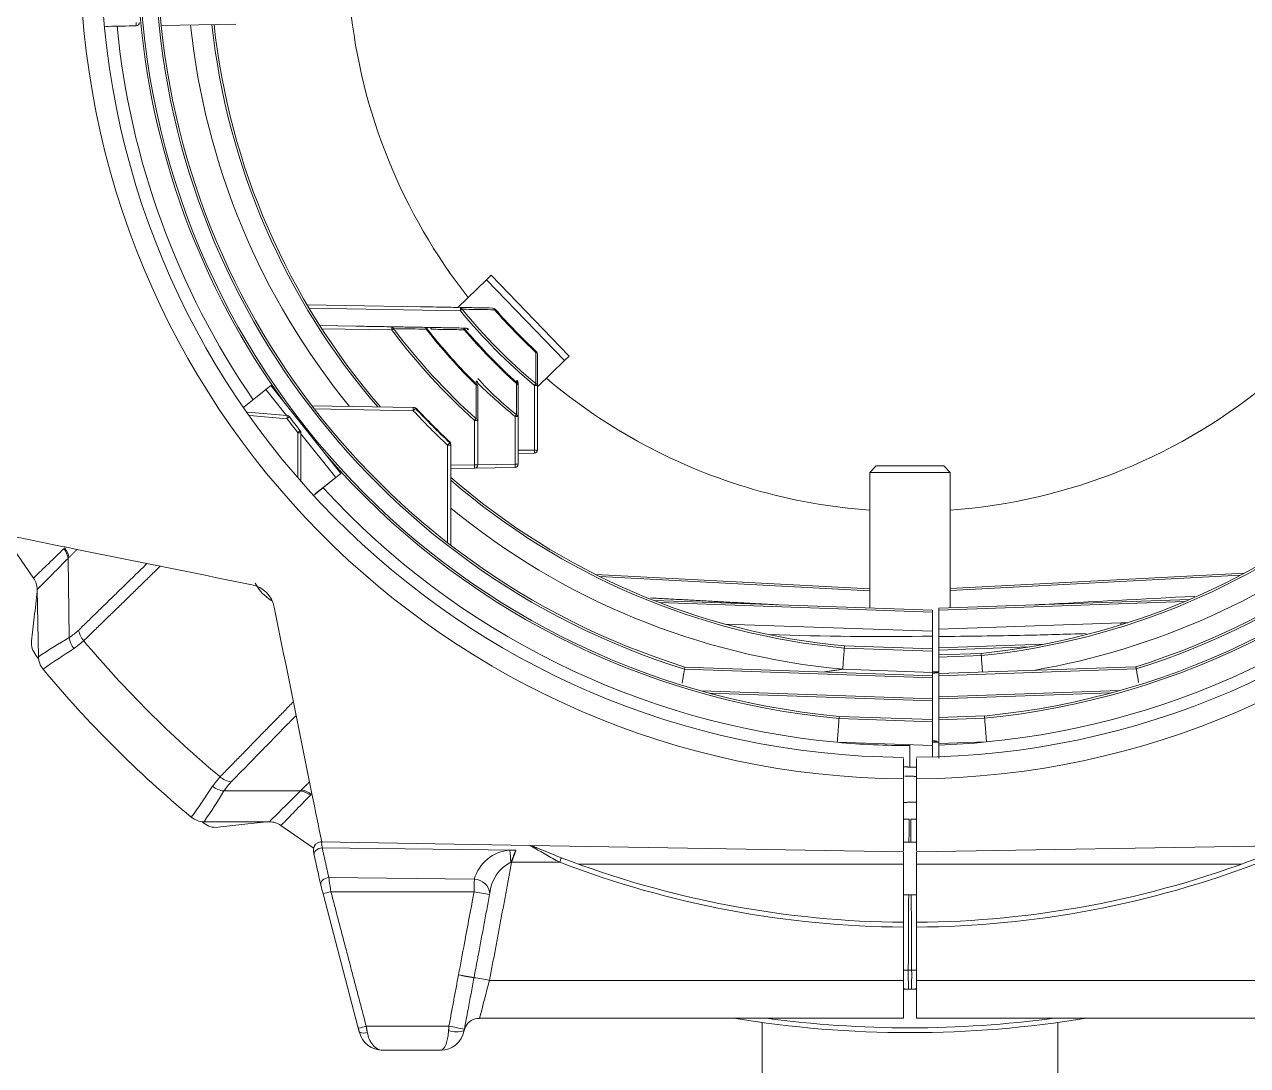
# Model space of a CAD drawing. Extents: x 8 to 113, y 2 to 87.
# Drawn here: x 46.251 to 50.06, y 33.341 to 36.583 of the extents above; entities that cross this region are included whole.
import ezdxf

# ---------------------------------------------------------------- set-up
doc = ezdxf.new("R2010")
doc.units = 0
doc.header["$MEASUREMENT"] = 0
doc.layers.add('OBJECT', color=7, linetype='CONTINUOUS')

msp = doc.modelspace()

# ---------------------------------------------------------------- linework, layer by layer
at = {"layer": 'OBJECT', "linetype": 'Continuous', "lineweight": 15}
for p, q in [((46.5985, 36.5792), (46.5033, 36.5775)), ((46.9084, 36.5841), (46.677, 36.5801)), ((47.6006, 35.7021), (47.6898, 35.7882)), ((47.6898, 35.7882), (47.7042, 35.8021)), ((47.9329, 35.5364), (47.6898, 35.7882)), ((47.7042, 35.8021), (47.9473, 35.5503)), ((47.608, 35.702), (47.1308, 35.7103)), ((47.1368, 35.7002), (47.608, 35.692)), ((47.4835, 35.7041), (47.5036, 35.7038)), ((47.5399, 35.7032), (47.5036, 35.7038)), ((47.7168, 35.6968), (47.7145, 35.6948)), ((47.3946, 35.6418), (47.1705, 35.6457)), ((47.177, 35.6356), (47.3946, 35.6318)), ((47.5015, 35.6344), (47.5038, 35.6362)), ((47.6201, 35.6325), (47.6223, 35.6344)), ((47.8451, 35.5641), (47.8431, 35.562)), ((47.9473, 35.5503), (47.9329, 35.5364)), ((47.8483, 35.4547), (47.9329, 35.5364)), ((47.7831, 35.4648), (47.785, 35.467)), ((46.9333, 35.3913), (47.0022, 35.4461)), ((46.9395, 35.3963), (47.0022, 35.4461)), ((47.0022, 35.4461), (47.0178, 35.4585)), ((47.0663, 35.3655), (47.0022, 35.4461)), ((47.0178, 35.4585), (47.2357, 35.1846)), ((47.8385, 35.4594), (47.8385, 35.2579)), ((47.8483, 35.4594), (47.8385, 35.4594)), ((47.8483, 35.2579), (47.8483, 35.4594)), ((47.4615, 35.3904), (47.1458, 35.3959)), ((47.1535, 35.3859), (47.4615, 35.3805)), ((47.4643, 35.3903), (47.4616, 35.3904)), ((46.9446, 35.3761), (47.0689, 35.3652)), ((47.0682, 35.3554), (46.9526, 35.3655)), ((47.6522, 35.3503), (47.6522, 35.2116)), ((47.6522, 35.3503), (47.662, 35.3503)), ((47.662, 35.2116), (47.662, 35.3503)), ((47.7785, 35.3624), (47.7785, 35.2138)), ((47.7883, 35.3624), (47.7785, 35.3624)), ((47.7883, 35.2138), (47.7883, 35.3624)), ((47.8483, 35.3684), (47.8483, 35.3852)), ((47.8483, 35.3684), (47.8483, 35.3484)), ((47.1018, 35.172), (47.1018, 35.3118)), ((47.1117, 35.3117), (47.1117, 35.1608)), ((47.22, 35.1721), (47.1117, 35.3084)), ((47.5684, 35.2734), (47.5684, 34.9693)), ((47.5783, 35.2733), (47.5783, 35.276)), ((47.5783, 34.9616), (47.5783, 35.2732)), ((47.8385, 35.2579), (47.7883, 35.2571)), ((47.7883, 35.2471), (47.8385, 35.248)), ((47.8385, 35.2579), (47.8483, 35.2579)), ((47.6522, 35.2116), (47.5783, 35.2103)), ((47.5783, 35.2003), (47.6522, 35.2016)), ((47.6522, 35.2116), (47.662, 35.2116)), ((47.6522, 35.2016), (47.7785, 35.2038)), ((47.7785, 35.2138), (47.662, 35.2117)), ((47.7883, 35.2138), (47.7785, 35.2138)), ((48.9033, 35.2083), (48.8833, 35.1883)), ((48.9033, 35.2083), (49.1133, 35.2083)), ((49.1333, 35.1883), (49.1133, 35.2083)), ((47.1505, 35.1168), (47.22, 35.1721)), ((47.1574, 35.1223), (47.22, 35.1721)), ((47.2357, 35.1846), (47.22, 35.1721)), ((48.8833, 35.1883), (48.8833, 34.7657)), ((49.1333, 35.1883), (48.8833, 35.1883)), ((49.1333, 34.7664), (49.1333, 35.1883)), ((46.1887, 34.9909), (46.2788, 34.8588)), ((46.3903, 34.6741), (46.3864, 34.9205)), ((48.8833, 34.8256), (48.0295, 34.8703)), ((48.0427, 34.8638), (48.8833, 34.8197)), ((50.0498, 34.8747), (49.1333, 34.8266)), ((50.0375, 34.8681), (49.1333, 34.8208)), ((46.2941, 34.6139), (46.2904, 34.8237)), ((49.0783, 34.7589), (48.2112, 34.7892)), ((48.2278, 34.7827), (49.0783, 34.753)), ((49.8792, 34.7925), (49.0983, 34.7652)), ((49.8641, 34.7861), (49.0983, 34.7593)), ((49.0783, 34.753), (49.0783, 34.7589)), ((49.0783, 34.6932), (49.0783, 34.753)), ((49.0983, 34.7593), (49.0983, 34.6995)), ((48.432, 34.7158), (49.0783, 34.6932)), ((49.0983, 34.6995), (49.6658, 34.7193)), ((49.6658, 34.7193), (49.6863, 34.72)), ((49.0783, 34.6785), (49.0783, 34.6382)), ((49.0983, 34.677), (49.0983, 34.6415)), ((48.8038, 34.6412), (49.0783, 34.6316)), ((49.0783, 34.6382), (48.8043, 34.6478)), ((49.0783, 34.6316), (49.0783, 34.6382)), ((49.0783, 34.5653), (49.0783, 34.6316)), ((49.4248, 34.6529), (49.0983, 34.6415)), ((49.3799, 34.6448), (49.0983, 34.6349)), ((49.0983, 34.6349), (49.0983, 34.6198)), ((49.2298, 34.6244), (49.0983, 34.6198)), ((46.2945, 34.608), (46.2857, 34.6188)), ((49.2303, 34.6178), (49.0983, 34.6132)), ((49.0983, 34.6132), (49.0983, 34.5614)), ((48.3062, 34.5755), (49.0783, 34.5485)), ((49.0783, 34.5551), (48.3074, 34.582)), ((48.7988, 34.575), (49.0783, 34.5653)), ((49.0983, 34.567), (49.0783, 34.567)), ((49.0783, 34.5551), (49.0783, 34.5653)), ((49.0783, 34.5485), (49.0783, 34.5551)), ((49.0783, 34.4829), (49.0783, 34.5485)), ((49.7118, 34.5828), (49.0983, 34.5614)), ((49.7129, 34.5763), (49.0983, 34.5548)), ((49.0983, 34.5548), (49.0983, 34.4892)), ((49.0783, 34.4829), (48.3579, 34.508)), ((48.3853, 34.5005), (49.0783, 34.4763)), ((49.0783, 34.4763), (49.0783, 34.4829)), ((49.0783, 34.4182), (49.0783, 34.4763)), ((49.6616, 34.5088), (49.0983, 34.4892)), ((49.6344, 34.5013), (49.0983, 34.4826)), ((49.0983, 34.4826), (49.0983, 34.4245)), ((48.7874, 34.4218), (49.0783, 34.4116)), ((49.0783, 34.4182), (48.7879, 34.4284)), ((49.0783, 34.4116), (49.0783, 34.4182)), ((49.0783, 34.3372), (49.0783, 34.4116)), ((49.2404, 34.4295), (49.0983, 34.4245)), ((49.2409, 34.4229), (49.0983, 34.4179)), ((49.0983, 34.4179), (49.0983, 34.3435)), ((48.7819, 34.3476), (49.0783, 34.3372)), ((49.0083, 34.2704), (49.0083, 34.3372)), ((49.0983, 34.3482), (49.0783, 34.3482)), ((49.0783, 34.3479), (49.0983, 34.3482)), ((49.0783, 34.3038), (49.0783, 34.3372)), ((49.2465, 34.3487), (49.0983, 34.3435)), ((49.0983, 34.3435), (49.0983, 34.3389)), ((49.0283, 34.2698), (49.0083, 34.2705)), ((46.8717, 34.196), (47.1099, 34.196)), ((46.8089, 34.0956), (46.8029, 34.1005)), ((46.8098, 34.1001), (47.0132, 34.1)), ((49.0055, 34.1083), (48.988, 34.1083)), ((49.0287, 34.1083), (49.0111, 34.1083)), ((47.0494, 34.0884), (47.15, 34.0189)), ((47.825, 34.0264), (47.1759, 34.0377)), ((47.1776, 34.0192), (47.7811, 34.0118)), ((48.9883, 34.0061), (47.825, 34.0264)), ((49.0283, 34.0362), (48.9883, 34.0362)), ((50.1917, 34.0264), (49.0283, 34.0061)), ((48.9883, 34.0061), (48.9883, 33.9679)), ((49.0283, 34.0061), (49.0283, 33.9679)), ((47.7678, 33.9738), (47.7651, 33.9743)), ((47.9174, 33.9738), (47.7678, 33.9738)), ((48.9883, 33.9679), (47.9767, 33.9679)), ((48.9883, 33.787), (48.9883, 33.9679)), ((49.0283, 33.787), (49.0283, 33.9679)), ((49.0283, 33.9679), (50.04, 33.9679)), ((47.1984, 33.9265), (47.6515, 33.9209)), ((47.1804, 33.8759), (47.2892, 33.4612)), ((47.1804, 33.8759), (47.1804, 33.8759)), ((47.6509, 33.8822), (47.205, 33.8822)), ((48.9883, 33.8722), (49.0283, 33.8722)), ((48.9883, 33.7718), (48.9883, 33.6061)), ((49.0283, 33.7718), (49.0283, 33.6061)), ((49.0031, 33.6373), (49.0135, 33.6373)), ((47.6504, 33.6134), (47.6506, 33.6145)), ((47.6507, 33.6144), (47.6522, 33.6228)), ((47.6989, 33.6061), (48.9883, 33.6061)), ((48.9883, 33.6061), (48.9883, 33.4882)), ((49.0283, 33.6061), (49.0283, 33.4882)), ((50.3177, 33.6061), (49.0283, 33.6061)), ((49.0038, 33.5783), (48.9883, 33.5783)), ((49.0128, 33.5783), (49.0038, 33.5783)), ((49.0283, 33.5783), (49.0128, 33.5783)), ((48.9883, 33.4882), (47.6683, 33.4882)), ((49.0283, 33.4882), (50.3484, 33.4882)), ((47.3149, 33.4632), (47.5724, 33.4632)), ((48.5483, 33.4747), (48.5483, 33.2932)), ((49.4683, 33.2932), (49.4683, 33.4747)), ((47.546, 33.3882), (47.3664, 33.3882))]:
    msp.add_line(p, q, dxfattribs=at)
at = {"layer": 'OBJECT', "linetype": 'Continuous', "lineweight": 15, "flags": 128}
for points in [[(47.4643, 35.3899), (47.4643, 35.3901), (47.4643, 35.3903)], [(47.1095, 35.3179), (47.1094, 35.3178), (47.1089, 35.3175), (47.1082, 35.3169), (47.1072, 35.3162), (47.1061, 35.3152), (47.1047, 35.3142), (47.1033, 35.313), (47.1018, 35.3118)], [(47.5783, 35.276), (47.5781, 35.276), (47.5779, 35.276)], [(47.176, 34.0373), (47.1724, 34.0375), (47.1638, 34.0348), (47.1573, 34.03), (47.1534, 34.0247), (47.1513, 34.0195), (47.1504, 34.015), (47.1503, 34.0118), (47.1504, 34.0097), (47.1506, 34.0073), (47.152, 34), (47.1529, 33.9957)], [(47.1776, 34.0192), (47.1721, 34.0183), (47.1669, 34.0164), (47.1622, 34.0139), (47.1582, 34.0107), (47.1552, 34.0071), (47.1532, 34.0032), (47.1525, 33.9992), (47.153, 33.9954)], [(47.1984, 33.9265), (47.1929, 33.9254), (47.1877, 33.9236), (47.183, 33.921), (47.179, 33.9179), (47.176, 33.9142), (47.174, 33.9103), (47.1733, 33.9063), (47.1738, 33.9025)], [(49.0031, 33.6373), (48.9933, 33.6373), (48.9877, 33.6374)], [(49.0135, 33.6373), (49.0233, 33.6373), (49.029, 33.6374)], [(49.0038, 33.5783), (48.9925, 33.5795), (48.9883, 33.5805)], [(49.0128, 33.5783), (49.0242, 33.5795), (49.0283, 33.5805)], [(47.6203, 33.4525), (47.6216, 33.4562), (47.6237, 33.4607)]]:
    msp.add_lwpolyline(points, dxfattribs=at)
at = {"layer": 'OBJECT', "linetype": 'Continuous', "lineweight": 15}
for centre, radius, start, end in [((49.0083, 36.8182), 2.5846, 90, 269.5566), ((49.0083, 36.8182), 2.5846, 270.4447, 90), ((49.0068, 36.8194), 2.5189, 89.9644, 269.584), ((49.0099, 36.8196), 2.5186, 270.4142, 90.0363), ((49.0083, 36.8182), 2.4, 95.268, 264.7301), ((49.0083, 36.8182), 2.4, 275.5505, 84.4497), ((49.0083, 36.8182), 2.3501, 107.383, 252.617), ((49.0083, 36.8182), 2.3435, 107.4039, 252.5879), ((49.0083, 36.8182), 2.3435, 287.4679, 72.5238), ((49.0083, 36.8182), 2.3501, 287.447, 72.553), ((49.0083, 36.8182), 1.752, 185.7327, 218.2673), ((49.0083, 36.8182), 2.4066, 184.2378, 215.9717), ((49.0083, 36.8182), 2.481, 185.5606, 214.4552), ((46.4552, 36.5842), 0.1434, 358.0016, 1.9984), ((46.5983, 36.5892), 0.01, 271, 0), ((49.0083, 36.8182), 2.253, 186.0268, 219.2143), ((49.0083, 36.8182), 2.1866, 186.1799, 220.7017), ((49.0083, 36.8182), 2.18, 186.2004, 220.811), ((47.4647, 35.697), 0.1434, 358.0016, 1.9984), ((47.6068, 35.6955), 0.00663, 8.2066, 79.3618), ((47.1819, 36.2105), 0.6711, 309.4128, 310.005), ((48.9774, 36.8184), 1.7731, 219.4408, 230.0375), ((48.9772, 36.8184), 1.7661, 219.4434, 230.0405), ((47.7092, 35.6902), 0.01, 40.9675, 89), ((47.7082, 35.6939), 0.00645, 8.6614, 79.1862), ((49.0083, 36.8182), 1.7134, 220.9675, 227.1538), ((49.0083, 36.8182), 1.7105, 220.9675, 227.1538), ((47.2513, 35.6368), 0.1434, 358.0016, 1.9984), ((47.3933, 35.6351), 0.00682, 7.5819, 79.5115), ((46.9686, 36.1992), 0.7095, 306.8949, 307.4546), ((48.9738, 36.8184), 1.9753, 216.9211, 228.0078), ((48.9736, 36.8184), 1.9683, 216.9233, 228.0104), ((47.496, 35.63), 0.01, 38.1558, 89), ((47.4949, 35.6335), 0.00668, 8.0534, 79.406), ((49.0083, 36.8182), 1.9162, 218.1558, 225.1548), ((49.0083, 36.8182), 1.9133, 218.1558, 225.2469), ((47.5115, 35.6332), 0.00665, 8.1282, 79.3852), ((47.6147, 35.6279), 0.01, 40.5006, 89), ((47.6137, 35.6316), 0.00649, 8.5706, 79.228), ((49.0083, 36.8182), 1.8257, 220.5006, 227.8456), ((49.0083, 36.8182), 1.8227, 220.5006, 227.8456), ((47.6261, 35.6277), 0.01, 40.0928, 89), ((47.625, 35.6314), 0.00647, 8.6171, 79.2071), ((47.653, 35.6076), 0.0329, 125.9829, 131.094), ((47.842, 35.5557), 0.00637, 9.8986, 80.1794), ((47.8383, 35.5568), 0.01, 0, 47.1538), ((47.6786, 35.4496), 0.0303, 129.7669, 135.3025), ((47.656, 35.4649), 0.00618, 10.1538, 79.8463), ((47.652, 35.4659), 0.01, 0, 44.2177), ((48.4115, 36.1576), 1.0094, 222.093, 231.4803), ((47.8046, 35.4533), 0.029, 132.285, 138.0862), ((47.782, 35.4663), 0.00642, 9.8468, 80.2729), ((47.782, 35.4584), 0.00643, 9.8311, 80.3035), ((47.7783, 35.4595), 0.01, 0, 47.8456), ((47.7783, 35.4674), 0.01, 0, 46.9491), ((47.4118, 35.8174), 0.5569, 320.002, 320.7178), ((47.8419, 35.4583), 0.00655, 9.7077, 80.5884), ((49.0083, 36.8182), 1.752, 229.7327, 241.8012), ((49.0083, 36.8182), 1.752, 274.0914, 310.2673), ((47.2592, 35.3865), 0.2023, 358.3067, 1.1037), ((47.4613, 35.3804), 0.01, 42.9061, 89), ((50.2616, 32.3714), 4.1104, 132.803, 132.94), ((47.4641, 35.3803), 0.01, 42.9584, 89), ((49.0083, 36.8182), 2.102, 222.9061, 227.0141), ((47.8426, 34.9857), 0.5467, 132.7543, 132.9639), ((49.0083, 36.8182), 2.1, 222.9584, 226.9635), ((46.8748, 35.3748), 0.1944, 354.2778, 357.1904), ((50.3222, 31.0438), 5.4017, 126.9377, 127.0419), ((49.0085, 36.8183), 2.43, 217.0162, 218.3127), ((47.0681, 35.3553), 0.01, 37.0162, 85), ((49.0083, 36.8182), 2.42, 217.0162, 218.3127), ((49.0084, 36.8183), 2.112, 222.9061, 227.0141), ((47.2257, 35.7347), 0.5742, 317.9737, 318.6676), ((47.6558, 35.3492), 0.00638, 9.8875, 80.1986), ((47.3518, 35.7136), 0.5526, 320.5425, 321.264), ((47.7818, 35.3613), 0.0066, 9.6665, 80.7052), ((47.1042, 35.0859), 0.226, 88.1183, 90.6196), ((47.1017, 35.3117), 0.01, 0, 38.3127), ((44.8526, 37.808), 3.7149, 316.9767, 317.1282), ((47.5709, 35.0736), 0.1998, 87.8697, 90.7022), ((47.2139, 35.6179), 0.4924, 316.9574, 317.1902), ((47.5683, 35.276), 0.01, 0, 46.9635), ((47.5683, 35.2732), 0.01, 0, 47.0141), ((49.0083, 36.8182), 1.752, 241.8012, 265.9086), ((49.0083, 36.8182), 2.4066, 221.0283, 264.7339), ((47.6952, 35.2529), 0.1434, 358.0016, 1.9984), ((47.8383, 35.2579), 0.01, 271, 0), ((49.0083, 36.8182), 2.4066, 275.5458, 318.9717), ((47.5089, 35.2066), 0.1434, 358.0016, 1.9984), ((47.652, 35.2116), 0.01, 271, 0), ((47.6352, 35.2088), 0.1434, 358.0016, 1.9984), ((47.7783, 35.2138), 0.01, 271, 0), ((49.0083, 36.8182), 2.1866, 229.1569, 264.6328), ((49.0083, 36.8182), 2.18, 229.0098, 264.6282), ((49.0083, 36.8182), 2.481, 222.5448, 264.7647), ((49.0083, 36.8182), 2.205, 275.7651, 310.3698), ((49.0083, 36.8182), 2.2116, 275.7613, 310.2855), ((49.0083, 36.8182), 2.481, 275.5094, 317.4552), ((49.0083, 36.8182), 2.253, 230.601, 264.665), ((49.0083, 36.8182), 2.2792, 279.7157, 308.8589), ((95.8795, -16.0711), 71.0921, 134.136337, 134.242471), ((46.3201, 34.9095), 0.0672, 9.4072, 37.7014), ((46.3232, 34.9119), 0.067, 9.7987, 38.1068), ((22.7687, 58.2374), 33.1885, 315.13185, 315.36707), ((46.2284, 34.8226), 0.062, 1, 35.6734), ((46.9406, 34.7505), 0.0896, 11.3992, 78.6008), ((47.0912, 34.9062), 0.1373, 207.2944, 239.189), ((49.6932, 34.7144), 0.0279, 169.8523, 182.112), ((47.2334, 33.2202), 1.6807, 120.109, 123.9797), ((46.458, 34.6817), 0.0681, 186.3911, 218.4386), ((46.4861, 34.7085), 0.0677, 189.6691, 221.4017), ((49.0083, 36.8182), 3.3559, 219.9409, 230.1947), ((48.9089, 43.5003), 8.8234, 267.80127, 271.10015), ((47.5468, 32.8183), 2.1496, 122.0953, 125.177), ((46.3561, 34.615), 0.062, 181, 219.7171), ((49.0083, 36.8182), 3.51, 219.7171, 230.3849), ((49.0083, 36.8182), 2.481, 264.7647, 270), ((49.0083, 36.8182), 2.481, 272.0789, 275.5094), ((44.8837, 35.4753), 2.3262, 324.1929, 327.0635), ((46.8783, 34.2636), 0.0679, 231.4712, 264.394), ((46.9045, 34.2908), 0.0675, 228.6607, 261.2958), ((45.2171, 35.1959), 1.9333, 325.4699, 328.8555), ((71.7255, 9.2966), 35.0129, 134.67167, 134.8946), ((47.1001, 34.1297), 0.067, 52.2785, 81.5696), ((47.1026, 34.1329), 0.0668, 51.8725, 81.1778), ((46.8098, 34.1621), 0.062, 230.3849, 269.981), ((47.0132, 34.038), 0.062, 54.3364, 89.981), ((48.6242, 35.905), 2.0405, 247.1065, 247.4876), ((47.7694, 33.8892), 0.1221, 93.3075, 164.9605), ((47.2223, 33.9528), 0.5432, 2.269, 6.154), ((45.3582, 35.0237), 2.6257, 336.4424, 337.3313), ((46.625, 34.395), 1.2179, 339.7684, 341.6611), ((47.7612, 34.0379), 0.1689, 337.717, 342.8605), ((49.0083, 36.8182), 3.0313, 249.0101, 269.622), ((49.0083, 36.8182), 3.0313, 270.378, 290.9899), ((47.8212, 33.8661), 0.1219, 117.4092, 175.2241), ((49.0086, 36.818), 3.0462, 249.0101, 269.6189), ((49.0081, 36.818), 3.0462, 270.3811, 290.9899), ((48.0309, 34.1018), 0.88, 193.0929, 194.8768), ((49.5191, 34.251), 2.3433, 187.9605, 189.0543), ((56.2181, 33.7496), 8.5682, 178.85489, 179.11341), ((47.6513, 33.8723), 0.0486, 4.7307, 89.7304), ((46.8398, 35.248), 1.4137, 283.9401, 284.9705), ((46.8975, 29.8145), 4.1369, 78.8275, 79.5076), ((47.8263, 33.8496), 0.1294, 168.085, 169.5742), ((50.2464, 33.6227), 1.2434, 179.3287, 182.0458), ((47.7702, 33.6227), 1.2434, 357.9542, 0.6713), ((46.9256, 29.9388), 3.7457, 78.8418, 79.5935), ((46.9255, 29.9383), 3.7469, 78.8418, 79.5932), ((47.5289, 32.764), 0.8591, 78.5863, 81.8538), ((52.0067, 32.4228), 4.4674, 164.6397, 166.2023), ((47.6649, 33.4425), 0.0451, 86.1348, 156.0783), ((49.0083, 36.8182), 3.375, 260.6332, 279.3668), ((49.0083, 36.8182), 3.36, 262.3378, 277.6622), ((46.946, 34.8446), 1.4298, 283.9344, 284.9531), ((47.3663, 33.4634), 0.0752, 194.8017, 270.0176), ((47.306, 33.4699), 0.0285, 244.4325, 295.5675), ((47.546, 33.4633), 0.075, 269.9901, 349.3802), ((47.5956, 33.5182), 0.0729, 250.6577, 289.3423), ((46.8879, 29.7382), 3.7874, 78.8447, 79.5881)]:
    msp.add_arc(centre, radius, start, end, dxfattribs=at)
msp.add_ellipse((48.9756, 36.8182), major_axis=(1.885, 0), ratio=0.999848, start_param=3.937852, end_param=4.024276, dxfattribs=at)
for points, knots in [([(46.5985, 36.5792), (46.5694, 36.5787), (46.5376, 36.5781), (46.5059, 36.5775), (46.5033, 36.5775)], [0, 0, 0, 0, 0.917549, 1, 1, 1, 1]), ([(47.6006, 35.7021), (47.5818, 35.7024), (47.5493, 35.703), (47.5169, 35.7036), (47.5033, 35.7038)], [0, 0, 0, 0, 0.581342, 1, 1, 1, 1]), ([(47.7094, 35.7002), (47.6945, 35.7005), (47.6605, 35.7011), (47.6269, 35.7016), (47.608, 35.702)], [0, 0, 0, 0, 0.438447, 1, 1, 1, 1]), ([(47.6133, 35.6964), (47.6322, 35.6961), (47.6658, 35.6956), (47.6997, 35.6951), (47.7145, 35.6948)], [0, 0, 0, 0, 0.561573, 1, 1, 1, 1]), ([(47.4129, 35.6415), (47.3906, 35.6419), (47.3483, 35.6426), (47.306, 35.6433), (47.2859, 35.6437)], [0, 0, 0, 0, 0.526327, 1, 1, 1, 1]), ([(47.4962, 35.64), (47.481, 35.6403), (47.447, 35.6409), (47.4132, 35.6415), (47.3946, 35.6418)], [0, 0, 0, 0, 0.446464, 1, 1, 1, 1]), ([(47.4001, 35.636), (47.4187, 35.6357), (47.4524, 35.6352), (47.4864, 35.6346), (47.5015, 35.6344)], [0, 0, 0, 0, 0.553551, 1, 1, 1, 1]), ([(47.6149, 35.6379), (47.5996, 35.6382), (47.5654, 35.6388), (47.5315, 35.6394), (47.5127, 35.6397)], [0, 0, 0, 0, 0.445778, 1, 1, 1, 1]), ([(47.5181, 35.6341), (47.5368, 35.6338), (47.5707, 35.6333), (47.6049, 35.6328), (47.6201, 35.6325)], [0, 0, 0, 0, 0.554241, 1, 1, 1, 1]), ([(47.8431, 35.562), (47.8431, 35.5478), (47.843, 35.5153), (47.843, 35.483), (47.8429, 35.4647)], [0, 0, 0, 0, 0.433907, 1, 1, 1, 1]), ([(47.8483, 35.4594), (47.8483, 35.4777), (47.8483, 35.51), (47.8483, 35.5426), (47.8483, 35.5568)], [0, 0, 0, 0, 0.566072, 1, 1, 1, 1]), ([(47.7831, 35.4648), (47.7831, 35.4561), (47.783, 35.4237), (47.7829, 35.3914), (47.7829, 35.3678)], [0, 0, 0, 0, 0.266489, 1, 1, 1, 1]), ([(47.657, 35.4596), (47.657, 35.4441), (47.6569, 35.4093), (47.6569, 35.3747), (47.6568, 35.3555)], [0, 0, 0, 0, 0.443584, 1, 1, 1, 1]), ([(47.657, 35.4596), (47.6571, 35.4596), (47.6581, 35.4598), (47.6599, 35.4599), (47.6617, 35.4594), (47.6619, 35.4586), (47.662, 35.4583)], [0, 0, 0, 0, 0.012178, 0.373455, 0.686198, 1, 1, 1, 1]), ([(47.662, 35.3503), (47.662, 35.3695), (47.662, 35.4054), (47.662, 35.4415), (47.662, 35.4583)], [0, 0, 0, 0, 0.537565, 1, 1, 1, 1]), ([(47.7883, 35.3624), (47.7883, 35.3861), (47.7883, 35.4183), (47.7883, 35.4509), (47.7883, 35.4595)], [0, 0, 0, 0, 0.733496, 1, 1, 1, 1]), ([(47.8483, 35.3681), (47.8483, 35.3808), (47.8483, 35.4096), (47.8483, 35.4385), (47.8483, 35.4547)], [0, 0, 0, 0, 0.436911, 1, 1, 1, 1]), ([(47.662, 35.2273), (47.662, 35.231), (47.662, 35.2383), (47.662, 35.2457), (47.662, 35.2494)], [0, 0, 0, 0, 0.494048, 1, 1, 1, 1]), ([(46.2183, 34.9881), (46.2712, 34.9774), (46.5178, 34.9273), (46.7645, 34.8775), (46.9583, 34.8383)], [0, 0, 0, 0, 0.21448, 1, 1, 1, 1]), ([(46.3893, 34.9233), (46.3883, 34.9224), (46.3873, 34.9214), (46.3864, 34.9205), (46.3864, 34.9205)], [0, 0, 0, 0, 0.99971, 1, 1, 1, 1]), ([(46.2905, 34.8185), (46.2874, 34.7914), (46.2815, 34.7396), (46.2756, 34.6879), (46.2728, 34.6633)], [0, 0, 0, 0, 0.524636, 1, 1, 1, 1]), ([(49.3975, 34.7757), (49.4023, 34.7759), (49.5682, 34.7849), (49.7341, 34.7938), (49.8953, 34.8024)], [0, 0, 0, 0, 0.028546, 1, 1, 1, 1]), ([(47.1764, 34.0373), (47.1663, 34.0872), (47.1168, 34.3308), (47.0676, 34.5744), (47.0284, 34.7682)], [0, 0, 0, 0, 0.20465, 1, 1, 1, 1]), ([(49.0983, 34.7652), (49.0983, 34.7652), (49.0983, 34.7652), (49.0983, 34.7651), (49.0983, 34.7646), (49.0983, 34.7639), (49.0983, 34.763), (49.0983, 34.7616), (49.0983, 34.7602), (49.0983, 34.7593)], [0, 0, 0, 0, 0.014964, 0.160061, 0.305158, 0.450255, 0.595351, 0.740448, 1, 1, 1, 1]), ([(46.2728, 34.6633), (46.2727, 34.6552), (46.2726, 34.6391), (46.2813, 34.6256), (46.2857, 34.6188)], [0, 0, 0, 0, 0.49976, 1, 1, 1, 1]), ([(46.3903, 34.6741), (46.3903, 34.6741), (46.4002, 34.6802), (46.4098, 34.6886), (46.4194, 34.6971)], [0, 0, 0, 0, 0.00003, 1, 1, 1, 1]), ([(49.0783, 34.6932), (49.0783, 34.6901), (49.0783, 34.6854), (49.0783, 34.6802), (49.0783, 34.6785)], [0, 0, 0, 0, 0.655845, 1, 1, 1, 1]), ([(49.0983, 34.6995), (49.0983, 34.6992), (49.0983, 34.6966), (49.0983, 34.6907), (49.0983, 34.6829), (49.0983, 34.6783), (49.0983, 34.677)], [0, 0, 0, 0, 0.054097, 0.451619, 0.848934, 1, 1, 1, 1]), ([(49.5571, 34.686), (49.4934, 34.6841), (49.3405, 34.6795), (49.1876, 34.6779), (49.0983, 34.677)], [0, 0, 0, 0, 0.416479, 1, 1, 1, 1]), ([(48.8043, 34.6478), (48.8043, 34.6478), (48.8043, 34.6478), (48.8043, 34.6475), (48.8042, 34.6469), (48.8042, 34.646), (48.8041, 34.645), (48.804, 34.6434), (48.8039, 34.6421), (48.8038, 34.6412)], [0, 0, 0, 0, 0.088719, 0.224842, 0.360966, 0.497089, 0.633213, 0.769336, 1, 1, 1, 1]), ([(49.0983, 34.6415), (49.0983, 34.6415), (49.0983, 34.6415), (49.0983, 34.6412), (49.0983, 34.6406), (49.0983, 34.6398), (49.0983, 34.6387), (49.0983, 34.6372), (49.0983, 34.6358), (49.0983, 34.6349)], [0, 0, 0, 0, 0.0888, 0.224957, 0.361114, 0.497271, 0.633429, 0.769586, 1, 1, 1, 1]), ([(49.2303, 34.6178), (49.2303, 34.6183), (49.2302, 34.6193), (49.2301, 34.6207), (49.23, 34.6219), (49.2299, 34.6229), (49.2299, 34.6237), (49.2298, 34.6242), (49.2298, 34.6244), (49.2298, 34.6244), (49.2298, 34.6243)], [0, 0, 0, 0, 0.136119, 0.272238, 0.408341, 0.544424, 0.680491, 0.816545, 0.952591, 1, 1, 1, 1]), ([(49.0983, 34.6198), (49.0983, 34.6198), (49.0983, 34.6198), (49.0983, 34.6194), (49.0983, 34.6189), (49.0983, 34.618), (49.0983, 34.617), (49.0983, 34.6154), (49.0983, 34.6141), (49.0983, 34.6132)], [0, 0, 0, 0, 0.0888, 0.224957, 0.361114, 0.497271, 0.633429, 0.769586, 1, 1, 1, 1]), ([(48.3074, 34.582), (48.3074, 34.582), (48.3074, 34.582), (48.3073, 34.5817), (48.3072, 34.5812), (48.3071, 34.5803), (48.3069, 34.5793), (48.3066, 34.5778), (48.3064, 34.5764), (48.3062, 34.5755)], [0, 0, 0, 0, 0.084908, 0.219463, 0.354015, 0.488565, 0.623111, 0.757653, 1, 1, 1, 1]), ([(49.0983, 34.5614), (49.0983, 34.5614), (49.0983, 34.5614), (49.0983, 34.5611), (49.0983, 34.5605), (49.0983, 34.5596), (49.0983, 34.5586), (49.0983, 34.557), (49.0983, 34.5557), (49.0983, 34.5548)], [0, 0, 0, 0, 0.0888, 0.224957, 0.361114, 0.497271, 0.633429, 0.769586, 1, 1, 1, 1]), ([(49.7129, 34.5763), (49.7128, 34.5768), (49.7127, 34.5778), (49.7124, 34.5792), (49.7122, 34.5804), (49.712, 34.5814), (49.7119, 34.5821), (49.7118, 34.5826), (49.7118, 34.5828), (49.7118, 34.5828), (49.7118, 34.5828)], [0, 0, 0, 0, 0.136871, 0.273745, 0.410076, 0.545817, 0.681028, 0.815823, 0.950361, 1, 1, 1, 1]), ([(49.0983, 34.4891), (49.0983, 34.4891), (49.0983, 34.4891), (49.0983, 34.4888), (49.0983, 34.4883), (49.0983, 34.4874), (49.0983, 34.4864), (49.0983, 34.4848), (49.0983, 34.4835), (49.0983, 34.4826)], [0, 0, 0, 0, 0.0888, 0.224957, 0.361114, 0.497271, 0.633429, 0.769586, 1, 1, 1, 1]), ([(48.7874, 34.4218), (48.7875, 34.4223), (48.7876, 34.4233), (48.7877, 34.4247), (48.7878, 34.4259), (48.7878, 34.4269), (48.7879, 34.4274), (48.7879, 34.4276)], [0, 0, 0, 0, 0.200017, 0.400035, 0.600038, 0.800026, 1, 1, 1, 1]), ([(49.0983, 34.4245), (49.0983, 34.4245), (49.0983, 34.4245), (49.0983, 34.4242), (49.0983, 34.4236), (49.0983, 34.4228), (49.0983, 34.4217), (49.0983, 34.4202), (49.0983, 34.4188), (49.0983, 34.4179)], [0, 0, 0, 0, 0.0888, 0.224957, 0.361114, 0.497271, 0.633429, 0.769586, 1, 1, 1, 1]), ([(49.2409, 34.4229), (49.2409, 34.4234), (49.2408, 34.4244), (49.2407, 34.4258), (49.2406, 34.427), (49.2405, 34.428), (49.2405, 34.4285), (49.2405, 34.4287)], [0, 0, 0, 0, 0.200025, 0.400049, 0.600054, 0.800037, 1, 1, 1, 1]), ([(48.9883, 34.2974), (48.9883, 34.2975), (48.9883, 34.2981), (48.9883, 34.2909), (48.9883, 34.2772), (48.9883, 34.2574), (48.9883, 34.2419), (48.9883, 34.2337)], [0, 0, 0, 0, 0.10873, 0.325902, 0.543075, 0.760249, 1, 1, 1, 1]), ([(49.0283, 34.2974), (49.0283, 34.2975), (49.0283, 34.2981), (49.0283, 34.2909), (49.0283, 34.2772), (49.0283, 34.2574), (49.0283, 34.2419), (49.0283, 34.2337)], [0, 0, 0, 0, 0.108729, 0.325901, 0.543074, 0.760249, 1, 1, 1, 1]), ([(46.8943, 34.2241), (46.886, 34.2148), (46.8778, 34.2055), (46.8717, 34.196), (46.8717, 34.196)], [0, 0, 0, 0, 0.999969, 1, 1, 1, 1]), ([(47.1411, 34.1827), (47.1237, 34.1648), (47.0885, 34.1285), (47.0562, 34.0953), (47.0517, 34.0907), (47.0494, 34.0884)], [0, 0, 0, 0, 0.319292, 0.647815, 1, 1, 1, 1]), ([(47.1099, 34.196), (47.1099, 34.196), (47.1109, 34.197), (47.1119, 34.198), (47.1129, 34.199)], [0, 0, 0, 0, 0.00028, 1, 1, 1, 1]), ([(46.8089, 34.0956), (46.8157, 34.0912), (46.8292, 34.0825), (46.8453, 34.0826), (46.8534, 34.0827)], [0, 0, 0, 0, 0.49976, 1, 1, 1, 1]), ([(47.0049, 34.1), (46.979, 34.097), (46.9285, 34.0913), (46.878, 34.0855), (46.8534, 34.0827)], [0, 0, 0, 0, 0.513086, 1, 1, 1, 1]), ([(47.1759, 34.0369), (47.1758, 34.0371), (47.1755, 34.0378), (47.176, 34.0322), (47.1771, 34.0236), (47.1776, 34.0192)], [0, 0, 0, 0, 0.161909, 0.581884, 1, 1, 1, 1]), ([(47.9174, 33.9738), (47.9102, 33.9778), (47.8883, 33.9899), (47.8614, 34.0051), (47.8395, 34.0178), (47.83, 34.0233), (47.8259, 34.0258), (47.8246, 34.0265), (47.8249, 34.0263), (47.825, 34.0263)], [0, 0, 0, 0, 0.193632, 0.590578, 0.727223, 0.875027, 0.932315, 0.993176, 1, 1, 1, 1]), ([(47.8305, 34.0251), (47.8305, 34.0252), (47.8302, 34.0253), (47.8315, 34.0247), (47.8351, 34.0232), (47.8411, 34.0207), (47.8483, 34.0177), (47.8748, 34.0068), (47.901, 33.9965), (47.9225, 33.9881)], [0, 0, 0, 0, 0.00642, 0.056091, 0.105281, 0.210902, 0.243694, 0.380597, 1, 1, 1, 1]), ([(47.1738, 33.9025), (47.1711, 33.9141), (47.1641, 33.9451), (47.1572, 33.9761), (47.153, 33.9954)], [0, 0, 0, 0, 0.376875, 1, 1, 1, 1]), ([(47.7624, 34.011), (47.7654, 34.0112), (47.7715, 34.0114), (47.7778, 34.0116), (47.7809, 34.0118), (47.7811, 34.0118)], [0, 0, 0, 0, 0.489408, 0.978834, 1, 1, 1, 1]), ([(47.6024, 33.6236), (47.6085, 33.6564), (47.6246, 33.7426), (47.6408, 33.8288), (47.6509, 33.8822)], [0, 0, 0, 0, 0.380125, 1, 1, 1, 1]), ([(49.0135, 33.6373), (49.0133, 33.6772), (49.0129, 33.7556), (49.0125, 33.8339), (49.0123, 33.8722)], [0, 0, 0, 0, 0.510621, 1, 1, 1, 1]), ([(48.9883, 33.787), (48.9883, 33.7869), (48.9883, 33.7865), (48.9883, 33.784), (48.9883, 33.7801), (48.9883, 33.7758), (48.9883, 33.773), (48.9883, 33.7718)], [0, 0, 0, 0, 0.212381, 0.424764, 0.63712, 0.849443, 1, 1, 1, 1]), ([(49.0283, 33.787), (49.0283, 33.7869), (49.0283, 33.7865), (49.0283, 33.784), (49.0283, 33.7801), (49.0283, 33.7758), (49.0283, 33.773), (49.0283, 33.7718)], [0, 0, 0, 0, 0.212381, 0.424764, 0.63712, 0.849443, 1, 1, 1, 1]), ([(47.663, 33.6804), (47.6627, 33.6791), (47.6591, 33.6599), (47.6555, 33.6407), (47.6522, 33.6228)], [0, 0, 0, 0, 0.068267, 1, 1, 1, 1]), ([(47.6505, 33.6137), (47.6444, 33.5809), (47.6344, 33.5277), (47.6245, 33.4745), (47.6206, 33.454)], [0, 0, 0, 0, 0.615593, 1, 1, 1, 1]), ([(47.3183, 33.4442), (47.32, 33.4371), (47.3237, 33.4215), (47.3359, 33.4019), (47.3492, 33.3917), (47.3595, 33.3888), (47.3636, 33.3883), (47.3653, 33.3882), (47.3659, 33.3882), (47.3662, 33.3882), (47.3663, 33.3882), (47.3664, 33.3882)], [0, 0, 0, 0, 0.209838, 0.45496, 0.779391, 0.913436, 0.964975, 0.985764, 0.99421, 0.996881, 1, 1, 1, 1]), ([(47.546, 33.3882), (47.546, 33.3882), (47.5481, 33.3882), (47.552, 33.3896), (47.5588, 33.3966), (47.5648, 33.4097), (47.5695, 33.4289), (47.5708, 33.4424), (47.5715, 33.4494)], [0, 0, 0, 0, 0.003289, 0.174313, 0.337377, 0.607203, 0.795295, 1, 1, 1, 1])]:
    msp.add_open_spline(points, degree=3, knots=knots, dxfattribs=at)
for points in [[(47.5108, 35.6398), (47.4977, 35.64)], [(47.6262, 35.6377), (47.6165, 35.6379)], [(47.7883, 35.4597), (47.7883, 35.4674)], [(47.662, 35.2494), (47.662, 35.3603)], [(47.7883, 35.2412), (47.7883, 35.3685)], [(46.3732, 34.9506), (46.376, 34.9533)], [(46.4143, 34.9484), (46.3893, 34.9233)], [(46.4194, 34.6971), (46.632, 34.9043)], [(46.6731, 34.896), (46.4353, 34.6637)], [(48.2003, 34.7972), (48.5956, 34.7758)], [(46.4353, 34.6637), (46.4047, 34.6394)], [(48.8038, 34.6412), (48.7988, 34.575)], [(49.2343, 34.5661), (49.2303, 34.6178)], [(48.3062, 34.5755), (48.2987, 34.5315)], [(48.7988, 34.575), (48.7417, 34.5669)], [(49.0783, 34.5627), (49.0948, 34.5645)], [(49.7203, 34.5334), (49.7129, 34.5763)], [(46.8599, 34.2401), (47.088, 34.4737)], [(47.0966, 34.4313), (46.8943, 34.2241)], [(48.7819, 34.3476), (48.7874, 34.4218)], [(49.2465, 34.3487), (49.2409, 34.4229)], [(49.0932, 34.3509), (49.0783, 34.3525)], [(49.0983, 34.3389), (49.0983, 34.2982)], [(49.0083, 34.2704), (48.9883, 34.2711)], [(46.836, 34.2105), (46.8599, 34.2401)], [(47.1129, 34.199), (47.1384, 34.2245)], [(48.9883, 34.2337), (48.9883, 34.0099)], [(48.9928, 34.2425), (49.0283, 34.2413)], [(49.0283, 34.2337), (49.0283, 34.0099)], [(47.1439, 34.1855), (47.1411, 34.1827)], [(49.0283, 34.1616), (48.9883, 34.1601)], [(48.9883, 34.1077), (49.0055, 34.1083)], [(49.0055, 34.1083), (49.0052, 34.0362)], [(49.0111, 34.1083), (49.0283, 34.1076)], [(49.0115, 34.0362), (49.0111, 34.1083)], [(47.1776, 34.0192), (47.1984, 33.9265)], [(47.7678, 33.9738), (47.6989, 33.6061)], [(47.205, 33.8822), (47.3149, 33.4632)], [(47.6991, 33.873), (47.663, 33.6804)], [(49.0043, 33.8722), (49.0031, 33.6373)], [(47.5724, 33.4632), (47.6022, 33.6229)], [(47.6022, 33.6229), (47.6024, 33.6236)], [(47.2903, 33.4569), (47.2892, 33.4612)], [(47.2937, 33.4442), (47.2903, 33.4569)], [(47.3149, 33.4632), (47.3183, 33.4442)], [(47.5715, 33.4494), (47.5724, 33.4632)], [(47.6206, 33.454), (47.6198, 33.4494)], [(47.5458, 33.3882), (47.5458, 33.3882)]]:
    msp.add_open_spline(points, degree=1, dxfattribs=at)

doc.saveas('drawing.dxf')
